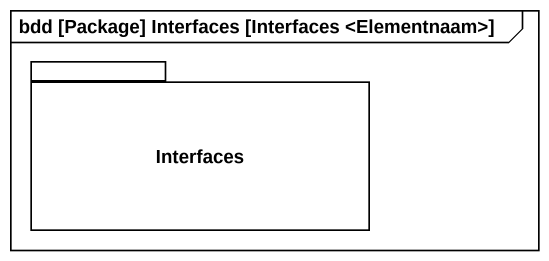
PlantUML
@startuml
mainframe bdd [Package] Interfaces [Interfaces <Elementnaam>]
package Interfaces {
}
@enduml
